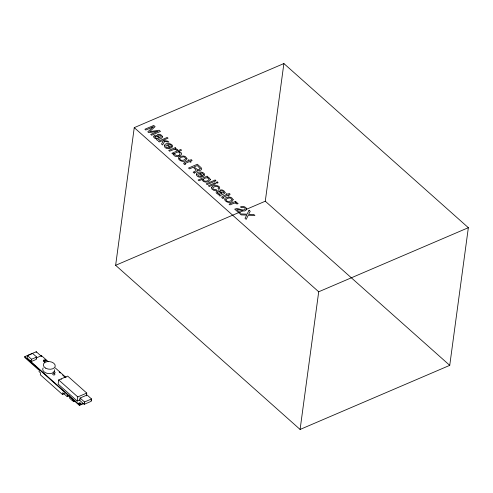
<?xml version="1.0" encoding="UTF-8"?>
<svg xmlns="http://www.w3.org/2000/svg" width="493" height="493" viewBox="0 0 493 493"><rect width="100%" height="100%" fill="white"/><g stroke="black" fill="none" stroke-linecap="round" stroke-linejoin="round"><path stroke-width="0.74" d="M41.363 356.273L36.254 351.725L24.749 356.649L24.65 357.388L38.362 369.584L38.368 368.887M27.472 355.638L27.158 357.93L31.238 361.56L36.377 359.354L36.692 357.061L32.612 353.432L27.472 355.638L31.546 359.261L31.238 361.56M30.122 360.568L29.863 361.203M36.149 352.458L36.254 351.725M39.311 369.608L39.046 371.58L40.525 372.899L40.278 374.742L62.506 394.523L64.54 393.648M41.461 356.236L41.535 355.681L35.964 358.066M43.409 360.266L43.285 361.184L44.321 362.108L45.066 361.788L45.196 360.87L44.154 359.945L43.409 360.266L44.444 361.19L44.321 362.108M86.38 395.836L86.756 393.075L67.67 376.097L58.698 379.943L58.137 384.078L77.216 401.055L79.983 399.872M62.506 394.523L62.759 392.681L67.202 396.637L69.236 395.768M67.202 396.637L67.473 394.665M69.833 396.803L69.636 398.233L72.379 400.673L73.697 400.113M72.379 400.673L72.668 398.523M75.053 401.055L73.648 401.653L73.833 400.273M77.216 401.055L77.777 396.92L58.698 379.943M80.076 398.017L79.761 400.359L84.204 404.315L91.217 401.314L91.538 398.966L87.088 395.01L80.076 398.017L84.525 401.974L84.204 404.315M83.545 403.65L79.422 405.419L79.496 404.87L29.845 360.691M91.106 400.415L91.18 399.86M115.633 265.308L134.25 127.644L283.888 63.554L468.35 227.692L449.739 365.356L300.095 429.446L115.633 265.308L242.685 210.893M449.739 365.356L265.277 201.218L283.888 63.554M300.095 429.446L318.706 291.782L134.25 127.644M246.217 209.383L265.277 201.218M31.546 359.261L36.692 357.061M44.444 361.19L45.196 360.87M318.706 291.782L468.35 227.692M77.777 396.92L86.756 393.075M84.525 401.974L91.538 398.966M79.496 404.87L83.095 403.323M41.535 355.681L48.382 361.776M55.228 367.87L66.074 377.521M44.894 359.292L46.613 360.827M59.178 371.999L60.319 373.016M62.599 375.044L64.879 377.077M45.374 359.847L46.521 360.864M24.749 356.649L79.422 405.419M72.539 400.661L73.648 401.653M78.744 403.952A0.961 0.61 7.7 0 1 79.675 403.323A0.961 0.61 7.7 0 1 80.636 404.081M54.446 373.805A1.078 0.684 7.7 0 1 54.668 374.791A1.078 0.684 7.7 0 1 53.164 374.809A1.078 0.684 7.7 0 1 52.942 373.83M54.594 369.67A5.996 3.808 7.7 0 1 54.242 371.611M52.4 373.053A5.996 3.808 7.7 0 1 45.134 372.548A5.996 3.808 7.7 0 1 43.15 367.907M61.083 379.382A1.078 0.684 7.7 0 1 61.415 379.123M186.958 158.53C184.253 166.092 171.619 156.263 183.39 156.016A3.414 2.169 7.7 0 1 185.528 156.725L186.958 158.53M233.152 199.634C230.447 207.196 217.82 197.366 229.59 197.12A3.414 2.169 7.7 0 1 231.722 197.829L233.152 199.634M162.598 136.851C161.969 139.069 157.84 139.088 157.52 140.511L156.534 139.648L157.02 138.903C155.381 139.112 151.936 136.777 154.408 135.47C157.002 133.899 158.894 138.397 161.186 136.992L161.082 136.222L159.942 135.273L158.259 135.224L157.458 134.509C159.418 133.634 161.852 134.946 162.598 136.851M225.098 192.467C224.469 194.68 220.34 194.698 220.02 196.128L219.034 195.265L219.521 194.513C217.881 194.723 214.437 192.393 216.908 191.087C219.502 189.509 221.394 194.008 223.686 192.603L223.582 191.839L222.442 190.89L220.759 190.84L219.958 190.125C221.918 189.25 224.358 190.557 225.098 192.467M194.544 172.901L194.334 173.234L193.17 172.199L195.813 170.769L196.109 170.023L193.256 167.269L189.46 168.896L188.511 168.051L197.36 164.261L201.267 167.83L201.723 168.982C201.175 170.64 198.852 170.8 197.428 170.251L197.206 171.379L194.544 172.901M164.305 145.657C164.231 148.14 167.602 149.102 169.617 148.566L168.766 147.814L166.412 147.401L165.586 145.934L166.794 144.93L170.541 148.264C177.172 145.33 165.931 140.647 164.305 145.657M196.368 174.189C196.294 176.667 199.665 177.634 201.68 177.098L200.836 176.346L198.476 175.933L197.65 174.46L198.858 173.462L202.605 176.796C209.235 173.863 197.995 169.173 196.368 174.189M173.388 154.032C174.522 159.966 187.451 153.569 178.411 151.591L181.621 150.217L180.783 149.471L171.903 153.274L172.698 153.982L173.524 153.625L173.388 154.032M246.771 209.075C245.157 213.451 239.758 209.038 236.677 209.556L240.411 212.877L239.382 213.321L234.693 209.143C238.193 207.097 241.755 211.337 245.076 209.556L245.243 208.576L244.362 207.713L242.753 207.325L241.299 207.682L240.424 206.906C242.642 205.809 245.921 206.61 246.771 209.075M210.425 179.464C209.519 182.589 203.609 183.199 202.185 180.087L202.296 179.366L198.999 180.777L198.143 180.013L207.134 176.155L207.972 176.901L207.115 177.27L209.106 177.782L210.425 179.464M203.208 179.427L203.165 179.803C204.188 182.12 208.348 181.356 209.081 179.249C208.077 176.944 204.441 177.739 203.208 179.427M174.436 153.742L174.38 154.13C180.684 159.824 182.73 147.752 174.436 153.742M185.011 163.516L185.559 164.298L184.702 164.662C181.159 162.739 187.315 161.414 188.585 160.78L187.895 160.163L188.782 159.787L189.472 160.404L191.272 159.627L192.141 160.404L190.341 161.174L191.161 161.901L190.273 162.283L189.454 161.556L185.011 163.516M211.546 187.58L211.805 188.948L213.715 190.286A2.841 1.806 7.7 0 0 215.515 190.532L216.877 190.28L216.039 189.534L214.48 189.639L212.933 188.751A1.707 1.085 7.7 0 1 212.859 187.864C214.202 186.36 217.277 185.59 218.627 187.5L218.042 188.677L218.874 189.423C222.787 185.824 212.779 183.618 211.546 187.58M223.052 197.366L223.6 198.149L222.75 198.513C219.2 196.59 225.363 195.265 226.626 194.63L225.936 194.014L226.823 193.632L227.513 194.248L229.313 193.478L230.182 194.254L228.382 195.025L229.202 195.752L228.314 196.128L227.495 195.401L223.052 197.366M179.686 158.376C179.68 161.273 184.641 160.712 185.676 158.684L184.727 157.242A1.892 1.202 7.7 0 0 183.236 156.854L181.048 157.322L179.686 158.376M225.886 199.48C225.88 202.376 230.835 201.822 231.876 199.788L230.921 198.346A1.892 1.202 7.7 0 0 229.436 197.958L227.242 198.426L225.886 199.48M154.975 136.499L154.857 136.82C155.511 138.521 157.994 138.786 159.405 137.824L156.626 136.228L154.975 136.499M217.475 192.116L217.358 192.43C218.011 194.131 220.494 194.402 221.905 193.435L219.126 191.839L217.475 192.116M171.539 146.082L170.516 147.111L167.682 144.585L170.325 144.597L171.539 146.082M203.603 174.614L202.586 175.644L199.745 173.111L202.389 173.129L203.603 174.614M200.226 168.68C198.568 171.12 195.468 168.292 194.254 166.844L197.28 165.549L200.226 168.68M249.033 210.24L247.073 214.178L240.023 213.888L241.169 214.905L246.753 215.077L245.003 218.319L246.186 219.367L248.25 215.231L254.918 215.478L253.79 214.467L248.626 214.338L250.222 211.294L249.033 210.24M164.582 141.436L162.61 145.004L161.513 144.03L163.171 141.214L161.618 140.93L159.196 141.966L158.37 141.232L167.219 137.442L168.045 138.176L162.906 140.376L167.854 141.164L168.951 142.144L164.582 141.436M153.243 126.83L147.795 131.822L148.738 132.66L158.204 131.243L150.716 134.423L151.622 135.224L160.471 131.434L159.122 130.238L149.638 131.662L155.11 126.664L153.748 125.45L144.899 129.246L145.805 130.053L153.243 126.83M175.194 147.697L168.742 150.457L169.598 151.222L174.047 149.434L175.693 149.632L176.648 150.353L177.794 149.86L176.95 149.225L174.892 148.898L176.007 148.424L175.194 147.697M215.09 180.037L206.24 183.827L207.103 184.592L215.952 180.802L215.09 180.037M214.812 182.989L208.391 185.738L209.266 186.514L215.688 183.766L214.812 182.989M217.24 181.948L216.014 182.478L216.883 183.254L218.116 182.724L217.24 181.948M235.518 201.372L229.066 204.139L229.929 204.903L234.372 203.116L236.018 203.313L236.979 204.028L238.125 203.541L237.281 202.9L235.223 202.58L236.338 202.099L235.518 201.372M79.194 403.829A0.961 0.61 7.7 0 0 80.716 403.533A0.961 0.61 7.7 0 0 79.385 402.793A0.961 0.61 7.7 0 0 79.194 403.829M53.404 373.065A1.078 0.684 7.7 0 0 55.111 372.726A1.078 0.684 7.7 0 0 53.614 371.895A1.078 0.684 7.7 0 0 53.404 373.065M45.726 368.185A5.996 3.808 7.7 0 0 55.21 366.311A5.996 3.808 7.7 0 0 46.915 361.689A5.996 3.808 7.7 0 0 45.726 368.185"/></g></svg>
